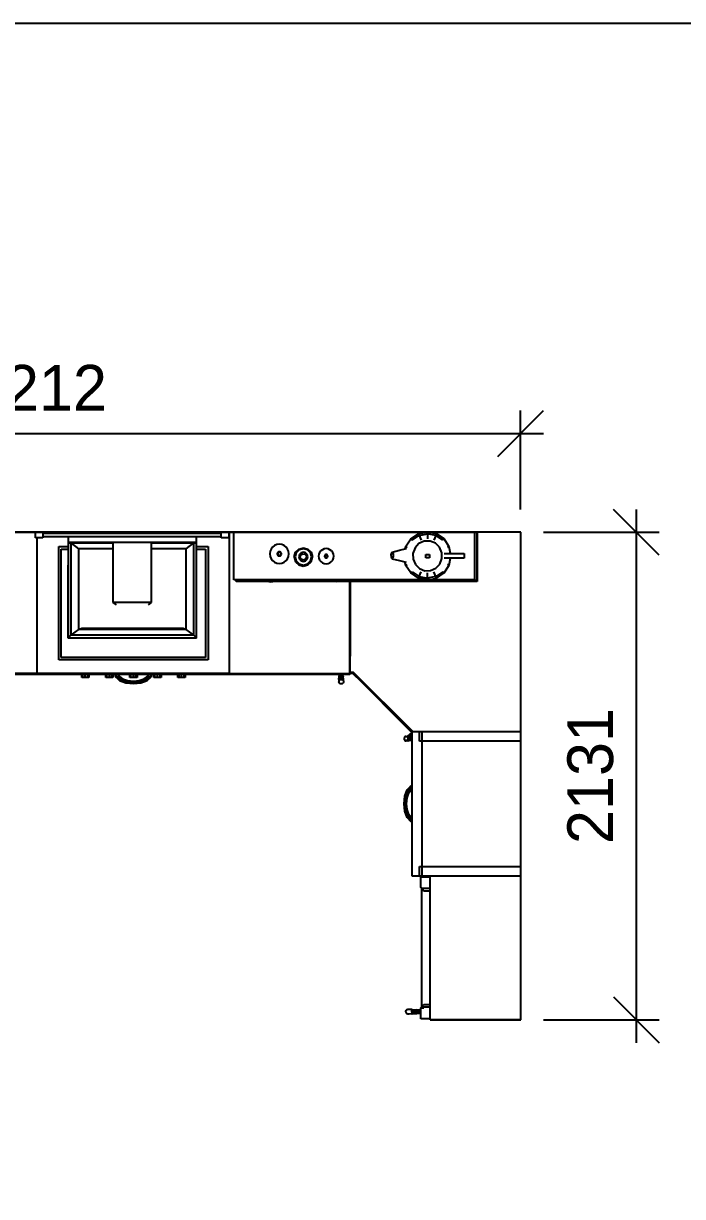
# Model space of a CAD drawing. Header units: millimetres. Extents: x 3103 to 179340, y -10977 to 70536.
# Drawn here: x 13295 to 16177, y 49893 to 55021 of the extents above; entities that cross this region are included whole.
import ezdxf

# ---------------------------------------------------------------- set-up
doc = ezdxf.new("R2010")
doc.units = ezdxf.units.MM
doc.header["$LTSCALE"] = 0.5
doc.layers.add('MEBEL', color=1, linetype='Continuous')
doc.styles.add('WROMLATS', font='wromlats.shx', dxfattribs={"bigfont": 'bigfont.shx'})
doc.dimstyles.new('juka', dxfattribs={"dimscale": 100, "dimtxt": 2, "dimasz": 2, "dimexe": 1, "dimexo": 1, "dimgap": 1, "dimtad": 1, "dimtoh": 1, "dimdec": 0, "dimzin": 0, "dimdsep": 46, "dimtxsty": 'WROMLATS', "dimblk": 'OBLIQUE', "dimcen": -3, "dimdle": 1, "dimclrd": 256, "dimclre": 256, "dimclrt": 256, "dimadec": 0, "dimazin": 0, "dimtfac": 1, "dimtdec": 0, "dimtix": 1, "dimtmove": 2, "dimatfit": 3, "dimldrblk": 'ORIGIN2', "dimfxl": 1, "dimtvp": 2.5, "dimtolj": 1, "dimtzin": 0, "dimarcsym": 0})

# ---------------------------------------------------------------- blocks, each defined once
blk = doc.blocks.new('m_93')
for p, q in [((0, -390.031933), (0, 0)), ((0.009966, 0), (0.009966, -371.383983)), ((-57.586909, -194.311332), (-57.586909, -101.596093)), ((-57.102347, -101.919913), (-57.102347, -194.311332)), ((-57.622862, -272.237599), (-57.622862, -194.276857)), ((-57.622862, -194.276857), (-57.586909, -194.276857)), ((-57.102347, -194.311332), (-57.586909, -194.311332)), ((-57.138276, -272.20996), (-57.138276, -194.311332)), ((-57.102347, -194.311332), (-2.245116, -194.311332)), ((-2.245116, -196.64756), (-2.245116, -193.556058)), ((-2.245116, -193.556058), (0.009966, -193.556058)), ((0.009966, -196.64756), (-2.245116, -196.64756)), ((-1.846862, -268.689841), (-1.846862, -196.64756)), ((-0.348044, -196.64756), (-0.348044, -268.689841)), ((-51.625586, -263.46699), (-51.625586, -203.047454)), ((-51.625586, -203.047454), (-5.83632, -203.047454)), ((-50.65136, -262.492478), (-50.65136, -204.021966)), ((-50.65136, -204.021966), (-6.810546, -204.021966)), ((-6.810546, -204.021966), (-6.810546, -206.877434)), ((-5.83632, -203.047454), (-5.83632, -206.877434)), ((-42.89589, -258.773243), (-42.89589, -206.877434)), ((-42.89589, -206.877434), (-41.576958, -208.117866)), ((-42.89589, -206.877434), (-13.391209, -206.877434)), ((-4.076362, -206.877434), (-42.89589, -206.877434)), ((-41.576958, -208.117866), (-41.576958, -257.532716)), ((-39.359188, -211.071288), (-41.576958, -208.117866)), ((-41.576958, -208.117866), (-4.470301, -208.117866)), ((-4.470301, -208.117866), (-6.688094, -211.071288)), ((-4.470301, -208.117866), (-4.368544, -207.885837)), ((-4.470301, -224.964153), (-4.470301, -208.117866)), ((-4.368544, -207.2667), (-4.076362, -206.877434)), ((-4.368544, -224.964153), (-4.368544, -207.2667)), ((-1.880074, -206.877434), (-4.076362, -206.877434)), ((-4.076362, -206.877434), (-4.076362, -258.773142)), ((-1.880074, -258.773142), (-1.880074, -206.877434)), ((-58.737493, -215.228808), (-58.737493, -212.305271)), ((-58.737493, -212.305271), (-57.622862, -212.305271)), ((-58.737493, -212.7334), (-57.622862, -212.7334)), ((-39.359188, -254.579395), (-39.359188, -211.071288)), ((-6.688094, -211.071288), (-39.359188, -211.071288)), ((-39.359188, -211.071288), (-38.815236, -212.311721)), ((-38.815236, -212.311721), (-38.815236, -253.338867)), ((-6.688094, -224.964153), (-6.688094, -211.071288)), ((-58.737493, -213.767087), (-57.622862, -213.767087)), ((-58.737493, -214.800679), (-57.622862, -214.800679)), ((-57.622862, -215.228808), (-58.737493, -215.228808)), ((-58.737493, -224.973929), (-58.737493, -222.050392)), ((-58.737493, -222.050392), (-57.622862, -222.050392)), ((-58.737493, -222.478509), (-57.622862, -222.478509)), ((-59.986139, -227.682221), (-60.945106, -230.206048)), ((-58.58202, -226.095307), (-59.986139, -227.682221)), ((-59.942198, -227.763664), (-58.561921, -226.185739)), ((-59.822059, -227.986324), (-59.942198, -227.763664)), ((-58.506632, -226.433098), (-59.822059, -227.986324)), ((-59.658003, -228.290522), (-58.431053, -226.770901)), ((-58.280087, -227.446484), (-59.329891, -228.898823)), ((-58.737493, -223.512113), (-57.622862, -223.512113)), ((-58.737493, -224.5458), (-57.622862, -224.5458)), ((-57.622862, -224.973929), (-58.737493, -224.973929)), ((-58.58202, -226.095307), (-57.622862, -225.849998)), ((-58.561921, -226.185739), (-58.58202, -226.095307)), ((-57.622862, -225.932717), (-58.561921, -226.185739)), ((-58.561921, -226.185739), (-58.506632, -226.433098)), ((-58.506632, -226.433098), (-57.622862, -226.159668)), ((-58.431053, -226.770901), (-58.506632, -226.433098)), ((-57.622862, -227.112496), (-58.280087, -227.446484)), ((-28.381253, -224.964153), (-29.355479, -226.261615)), ((-28.381253, -240.636033), (-28.381253, -224.964153)), ((-4.093552, -224.964153), (-28.381253, -224.964153)), ((-4.093552, -240.636033), (-4.093552, -224.964153)), ((-60.945106, -230.206048), (-61.285544, -233.247655)), ((-60.477925, -230.564844), (-60.765624, -233.247655)), ((-60.711527, -230.385446), (-59.822059, -227.986324)), ((-59.658003, -228.290522), (-60.477925, -230.564844)), ((-60.010553, -230.923724), (-60.245896, -233.247655)), ((-59.329891, -228.898823), (-60.010553, -230.923724)), ((-59.822059, -227.986324), (-59.658003, -228.290522)), ((-58.737493, -234.719044), (-58.737493, -231.795507)), ((-58.737493, -231.795507), (-57.622862, -231.795507)), ((-58.737493, -232.22363), (-57.622862, -232.22363)), ((-61.285544, -233.247655), (-60.945106, -236.289257)), ((-60.945106, -236.289257), (-59.986139, -238.813084)), ((-60.765624, -233.247655), (-60.477925, -235.930466)), ((-59.822059, -238.508981), (-60.711527, -236.109864)), ((-60.244131, -235.750973), (-60.505867, -233.247655)), ((-60.477925, -235.930466), (-60.244131, -235.750973)), ((-60.477925, -235.930466), (-59.658003, -238.204783)), ((-60.245896, -233.247655), (-60.010553, -235.571581)), ((-60.244131, -235.750973), (-60.073042, -235.619628)), ((-59.658003, -238.204783), (-60.244131, -235.750973)), ((-60.010553, -235.571581), (-59.329891, -237.596482)), ((-58.737493, -233.257228), (-57.622862, -233.257228)), ((-58.737493, -234.29082), (-57.622862, -234.29082)), ((-57.622862, -234.719044), (-58.737493, -234.719044)), ((-59.986139, -238.813084), (-58.58202, -240.400094)), ((-59.942198, -238.73164), (-59.822059, -238.508981)), ((-58.561921, -240.309566), (-59.942198, -238.73164)), ((-59.822059, -238.508981), (-59.658003, -238.204783)), ((-58.506632, -240.062302), (-59.822059, -238.508981)), ((-59.658003, -238.204783), (-58.431053, -239.724415)), ((-59.329891, -237.596482), (-58.280087, -239.048826)), ((-58.737493, -244.464063), (-58.737493, -241.540527)), ((-58.737493, -241.540527), (-57.622862, -241.540527)), ((-58.737493, -241.968649), (-57.622862, -241.968649)), ((-58.58202, -240.400094), (-58.561921, -240.309566)), ((-58.58202, -240.400094), (-57.622862, -240.645313)), ((-58.561921, -240.309566), (-58.506632, -240.062302)), ((-57.622862, -240.562695), (-58.561921, -240.309566)), ((-58.431053, -239.724415), (-58.506632, -240.062302)), ((-58.506632, -240.062302), (-57.622862, -240.335738)), ((-58.280087, -239.048826), (-57.622862, -239.382809)), ((-29.355479, -239.338672), (-28.381253, -240.636033)), ((-28.381253, -240.636033), (-4.093552, -240.636033)), ((-6.688094, -254.579293), (-6.688094, -240.636033)), ((-4.470301, -257.532716), (-4.470301, -240.636033)), ((-4.368544, -258.383983), (-4.368544, -240.636033)), ((-58.737493, -243.002343), (-57.622862, -243.002343)), ((-58.737493, -244.035935), (-57.622862, -244.035935)), ((-57.622862, -244.464063), (-58.737493, -244.464063)), ((-58.737493, -254.209178), (-58.737493, -251.285642)), ((-58.737493, -251.285642), (-57.622862, -251.285642)), ((-58.737493, -251.71377), (-57.622862, -251.71377)), ((-58.737493, -252.747458), (-57.622862, -252.747458)), ((-58.737493, -253.78105), (-57.622862, -253.78105)), ((-57.622862, -254.209178), (-58.737493, -254.209178)), ((-41.576958, -257.532716), (-39.359188, -254.579395)), ((-38.815236, -253.338867), (-39.359188, -254.579395)), ((-39.359188, -254.579395), (-6.688094, -254.579293)), ((-6.688094, -254.579293), (-4.470301, -257.532716)), ((-41.576958, -257.532716), (-42.89589, -258.773243)), ((-42.89589, -258.773243), (-3.926373, -258.773142)), ((-4.470301, -257.532716), (-41.576958, -257.532716)), ((-6.810546, -258.773142), (-6.810546, -262.492478)), ((-5.83632, -258.773142), (-5.83632, -263.46699)), ((-4.368544, -257.764744), (-4.470301, -257.532716)), ((-4.076362, -258.773142), (-4.368544, -258.383983)), ((-4.076362, -258.773142), (-1.880074, -258.773142)), ((-5.83632, -263.46699), (-51.625586, -263.46699)), ((-6.810546, -262.492478), (-50.65136, -262.492478)), ((-2.245116, -271.85781), (-2.245116, -268.766308)), ((-2.245116, -268.766308), (0.009966, -268.766308)), ((-0.348044, -268.689841), (-1.846862, -268.689841)), ((-57.605672, -272.237599), (-57.622862, -272.237599)), ((-57.605672, -320.93535), (-57.605672, -272.20996)), ((-57.605672, -272.20996), (-57.121086, -272.20996)), ((-57.121086, -272.20996), (-57.121086, -320.93535)), ((-57.121086, -272.20996), (0.009966, -272.20996)), ((-19.88008, -287.447849), (-19.88008, -274.902731)), ((-19.88008, -274.902731), (-19.524408, -274.902731)), ((-19.524408, -372.242185), (-19.524408, -274.791211)), ((-19.524408, -274.791211), (-19.302917, -274.791211)), ((-19.302917, -352.076073), (-19.302917, -273.933005)), ((-19.302917, -273.933005), (0.009966, -273.933005)), ((0.009966, -271.85781), (-2.245116, -271.85781)), ((-19.731641, -286.320311), (-20.063663, -288.842478)), ((-20.063663, -288.842478), (-19.731641, -291.364646)), ((-19.524408, -285.819822), (-19.731641, -286.320311)), ((-19.524408, -287.483984), (-19.703126, -288.842478)), ((-19.703126, -288.842478), (-19.524408, -290.200975)), ((-11.50136, -289.568942), (-12.109566, -290.355956)), ((-10.71465, -288.96074), (-11.50136, -289.568942)), ((-9.78632, -288.568553), (-10.71465, -288.96074)), ((-8.753705, -288.429489), (-9.78632, -288.568553)), ((-7.721091, -288.568553), (-8.753705, -288.429489)), ((-6.792784, -288.96074), (-7.721091, -288.568553)), ((-6.00605, -289.568942), (-6.792784, -288.96074)), ((-5.397845, -290.355956), (-6.00605, -289.568942)), ((-19.88008, -315.441307), (-19.88008, -290.237108)), ((-19.731641, -291.364646), (-19.524408, -291.865134)), ((-12.50155, -291.28457), (-12.64062, -292.31748)), ((-12.64062, -292.31748), (-12.50155, -293.350389)), ((-12.109566, -290.355956), (-12.50155, -291.28457)), ((-12.50155, -293.350389), (-12.109566, -294.279003)), ((-12.109566, -294.279003), (-11.50136, -295.066014)), ((-9.581447, -292.089355), (-9.612108, -292.31748)), ((-9.612108, -292.31748), (-9.581447, -292.545604)), ((-9.494734, -291.884276), (-9.581447, -292.089355)), ((-9.581447, -292.545604), (-9.494734, -292.750683)), ((-9.516216, -292.107323), (-9.544325, -292.31748)), ((-9.544325, -292.31748), (-9.516216, -292.527634)), ((-9.436322, -291.918456), (-9.516216, -292.107323)), ((-9.516216, -292.527634), (-9.436322, -292.716503)), ((-9.360552, -291.710546), (-9.494734, -291.884276)), ((-9.494734, -292.750683), (-9.360552, -292.924511)), ((-9.312701, -291.758397), (-9.436322, -291.918456)), ((-9.436322, -292.716503), (-9.312701, -292.876562)), ((-9.382606, -292.181542), (-9.405852, -292.354881)), ((-9.405852, -292.354881), (-9.382606, -292.528122)), ((-9.316802, -292.025682), (-9.382606, -292.181542)), ((-9.382606, -292.528122), (-9.316802, -292.683983)), ((-9.186721, -291.576171), (-9.360552, -291.710546)), ((-9.360552, -292.924511), (-9.186721, -293.058788)), ((-9.21464, -291.893652), (-9.316802, -292.025682)), ((-9.316802, -292.683983), (-9.21464, -292.816013)), ((-9.152532, -291.634667), (-9.312701, -291.758397)), ((-9.312701, -292.876562), (-9.152532, -293.000292)), ((-9.082818, -291.7916), (-9.21464, -291.893652)), ((-9.21464, -292.816013), (-9.082818, -292.918065)), ((-8.981824, -291.48955), (-9.186721, -291.576171)), ((-9.186721, -293.058788), (-8.981824, -293.145409)), ((-8.963871, -291.55488), (-9.152532, -291.634667)), ((-9.152532, -293.000292), (-8.963871, -293.080076)), ((-8.92694, -291.725778), (-9.082818, -291.7916)), ((-9.082818, -292.918065), (-8.92694, -292.983886)), ((-8.753705, -291.458887), (-8.981824, -291.48955)), ((-8.981824, -293.145409), (-8.753705, -293.176073)), ((-8.753705, -291.526562), (-8.963871, -291.55488)), ((-8.963871, -293.080076), (-8.753705, -293.108397)), ((-8.753705, -291.70244), (-8.92694, -291.725778)), ((-8.92694, -292.983886), (-8.753705, -293.007225)), ((-8.525586, -291.48955), (-8.753705, -291.458887)), ((-8.543563, -291.55488), (-8.753705, -291.526562)), ((-8.58047, -291.725778), (-8.753705, -291.70244)), ((-8.753705, -293.007225), (-8.58047, -292.983886)), ((-8.753705, -293.108397), (-8.543563, -293.080076)), ((-8.753705, -293.176073), (-8.525586, -293.145409)), ((-8.424616, -291.7916), (-8.58047, -291.725778)), ((-8.58047, -292.983886), (-8.424616, -292.918065)), ((-8.354879, -291.634667), (-8.543563, -291.55488)), ((-8.543563, -293.080076), (-8.354879, -293.000292)), ((-8.320713, -291.576171), (-8.525586, -291.48955)), ((-8.525586, -293.145409), (-8.320713, -293.058788)), ((-8.292771, -291.893652), (-8.424616, -291.7916)), ((-8.424616, -292.918065), (-8.292771, -292.816013)), ((-8.194733, -291.758397), (-8.354879, -291.634667)), ((-8.354879, -293.000292), (-8.194733, -292.876562)), ((-8.146882, -291.710546), (-8.320713, -291.576171)), ((-8.320713, -293.058788), (-8.146882, -292.924511)), ((-8.190632, -292.025682), (-8.292771, -291.893652)), ((-8.292771, -292.816013), (-8.190632, -292.683983)), ((-8.071089, -291.918456), (-8.194733, -291.758397)), ((-8.194733, -292.876562), (-8.071089, -292.716503)), ((-8.124805, -292.181542), (-8.190632, -292.025682)), ((-8.190632, -292.683983), (-8.124805, -292.528122)), ((-8.0127, -291.884276), (-8.146882, -291.710546)), ((-8.146882, -292.924511), (-8.0127, -292.750683)), ((-8.101559, -292.354881), (-8.124805, -292.181542)), ((-8.124805, -292.528122), (-8.101559, -292.354881)), ((-7.991219, -292.107323), (-8.071089, -291.918456)), ((-8.071089, -292.716503), (-7.991219, -292.527634)), ((-7.925964, -292.089355), (-8.0127, -291.884276)), ((-8.0127, -292.750683), (-7.925964, -292.545604)), ((-7.963085, -292.31748), (-7.991219, -292.107323)), ((-7.991219, -292.527634), (-7.963085, -292.31748)), ((-7.895303, -292.31748), (-7.925964, -292.089355)), ((-7.925964, -292.545604), (-7.895303, -292.31748)), ((-6.00605, -295.066014), (-5.397845, -294.279003)), ((-5.005861, -291.28457), (-5.397845, -290.355956)), ((-5.397845, -294.279003), (-5.005861, -293.350389)), ((-4.866791, -292.31748), (-5.005861, -291.28457)), ((-5.005861, -293.350389), (-4.866791, -292.31748)), ((-11.928129, -298.870995), (-13.244343, -300.187498)), ((-10.077739, -298.369628), (-11.928129, -298.870995)), ((-9.977341, -298.741406), (-11.642576, -299.192577)), ((-11.50136, -295.066014), (-10.71465, -295.674216)), ((-10.71465, -295.674216), (-9.78632, -296.066406)), ((-10.081244, -298.408299), (-10.077739, -298.369628)), ((-10.081244, -298.402539), (-9.977341, -298.37451)), ((-9.977341, -298.37451), (-8.126951, -298.875779)), ((-8.311916, -299.192577), (-9.977341, -298.741406)), ((-9.78632, -296.066406), (-8.753705, -296.205467)), ((-8.753705, -296.205467), (-7.721091, -296.066406)), ((-8.126951, -298.875779), (-6.810737, -300.192383)), ((-7.721091, -296.066406), (-6.792784, -295.674216)), ((-6.792784, -295.674216), (-6.00605, -295.066014)), ((-13.244343, -300.187498), (-13.745499, -302.038377)), ((-13.745499, -302.038377), (-13.244343, -303.889256)), ((-12.827158, -300.37744), (-13.278318, -302.043259)), ((-13.278318, -302.043259), (-12.827158, -303.708982)), ((-11.642576, -299.192577), (-12.827158, -300.37744)), ((-12.827158, -303.708982), (-11.642576, -304.893943)), ((-11.577535, -301.10791), (-11.830855, -302.043259)), ((-11.830855, -302.043259), (-11.577535, -302.978611)), ((-10.912299, -300.442576), (-11.577535, -301.10791)), ((-11.577535, -302.978611), (-10.912299, -303.643945)), ((-11.26504, -302.187109), (-11.100197, -301.403612)), ((-10.938096, -302.917871), (-11.26504, -302.187109)), ((-11.100197, -301.403612), (-10.506439, -300.866699)), ((-10.244131, -303.316796), (-10.938096, -302.917871)), ((-9.977341, -300.189256), (-10.912299, -300.442576)), ((-10.912299, -303.643945), (-9.977341, -303.897264)), ((-10.506439, -300.866699), (-9.710551, -300.781542)), ((-9.448242, -303.23154), (-10.244131, -303.316796)), ((-9.042192, -300.442576), (-9.977341, -300.189256)), ((-9.977341, -303.897264), (-9.042192, -303.643945)), ((-9.710551, -300.781542), (-9.016609, -301.180467)), ((-8.854485, -302.694726), (-9.448242, -303.23154)), ((-8.377147, -301.10791), (-9.042192, -300.442576)), ((-9.042192, -303.643945), (-8.377147, -302.978611)), ((-9.016609, -301.180467), (-8.689642, -301.911229)), ((-8.689642, -301.911229), (-8.854485, -302.694726)), ((-8.123827, -302.043259), (-8.377147, -301.10791)), ((-8.377147, -302.978611), (-8.123827, -302.043259)), ((-7.127333, -300.37744), (-8.311916, -299.192577)), ((-8.311916, -304.893943), (-7.127333, -303.708982)), ((-6.676364, -302.043259), (-7.127333, -300.37744)), ((-7.127333, -303.708982), (-6.676364, -302.043259)), ((-6.810737, -300.192383), (-6.309581, -302.043259)), ((-6.309581, -302.043259), (-6.810737, -303.894138)), ((-13.244343, -303.889256), (-11.928129, -305.205857)), ((-11.928129, -305.205857), (-10.077739, -305.707127)), ((-11.642576, -304.893943), (-9.977341, -305.345115)), ((-10.522461, -308.334765), (-11.252928, -308.643357)), ((-9.709955, -308.225292), (-10.522461, -308.334765)), ((-10.077739, -305.707127), (-10.081244, -305.678513)), ((-9.977341, -305.712011), (-10.079885, -305.684277)), ((-9.977341, -305.345115), (-8.311916, -304.893943)), ((-8.126951, -305.210644), (-9.977341, -305.712011)), ((-8.897472, -308.334765), (-9.709955, -308.225292)), ((-8.166981, -308.643357), (-8.897472, -308.334765)), ((-6.810737, -303.894138), (-8.126951, -305.210644)), ((-12.659169, -310.471971), (-12.768555, -311.284764)), ((-12.768555, -311.284764), (-12.659169, -312.097557)), ((-12.350583, -309.741308), (-12.659169, -310.471971)), ((-12.659169, -312.097557), (-12.350583, -312.828222)), ((-11.872077, -309.121971), (-12.350583, -309.741308)), ((-12.350583, -312.828222), (-11.872077, -313.447557)), ((-11.252928, -308.643357), (-11.872077, -309.121971)), ((-10.361338, -311.105272), (-10.385347, -311.284764)), ((-10.385347, -311.284764), (-10.361338, -311.464256)), ((-10.293174, -310.943943), (-10.361338, -311.105272)), ((-10.361338, -311.464256), (-10.293174, -311.625585)), ((-10.309959, -311.119432), (-10.332227, -311.284764)), ((-10.332227, -311.284764), (-10.309959, -311.450097)), ((-10.247064, -310.970799), (-10.309959, -311.119432)), ((-10.309959, -311.450097), (-10.247064, -311.598728)), ((-10.187507, -310.807128), (-10.293174, -310.943943)), ((-10.293174, -311.625585), (-10.187507, -311.762401)), ((-10.149813, -310.844822), (-10.247064, -310.970799)), ((-10.247064, -311.598728), (-10.149813, -311.724706)), ((-10.204888, -311.17783), (-10.223246, -311.314158)), ((-10.223246, -311.314158), (-10.204888, -311.450584)), ((-10.153127, -311.055174), (-10.204888, -311.17783)), ((-10.204888, -311.450584), (-10.153127, -311.573143)), ((-10.050774, -310.701464), (-10.187507, -310.807128)), ((-10.187507, -311.762401), (-10.050774, -311.868065)), ((-10.072661, -310.951268), (-10.153127, -311.055174)), ((-10.153127, -311.573143), (-10.072661, -311.677049)), ((-10.023833, -310.747459), (-10.149813, -310.844822)), ((-10.149813, -311.724706), (-10.023833, -311.822068)), ((-9.968949, -310.870994), (-10.072661, -310.951268)), ((-10.072661, -311.677049), (-9.968949, -311.757323)), ((-9.88946, -310.633298), (-10.050774, -310.701464)), ((-10.050774, -311.868065), (-9.88946, -311.936229)), ((-9.875202, -310.684666), (-10.023833, -310.747459)), ((-10.023833, -311.822068), (-9.875202, -311.884862)), ((-9.846282, -310.819138), (-9.968949, -310.870994)), ((-9.968949, -311.757323), (-9.846282, -311.809177)), ((-9.709955, -310.609081), (-9.88946, -310.633298)), ((-9.88946, -311.936229), (-9.709955, -311.960448)), ((-9.709955, -310.6624), (-9.875202, -310.684666)), ((-9.875202, -311.884862), (-9.709955, -311.907127)), ((-9.709955, -310.800877), (-9.846282, -310.819138)), ((-9.846282, -311.809177), (-9.709955, -311.827537)), ((-9.530473, -310.633298), (-9.709955, -310.609081)), ((-9.54473, -310.684666), (-9.709955, -310.6624)), ((-9.573627, -310.819138), (-9.709955, -310.800877)), ((-9.709955, -311.827537), (-9.573627, -311.809177)), ((-9.709955, -311.907127), (-9.54473, -311.884862)), ((-9.709955, -311.960448), (-9.530473, -311.936229)), ((-9.450984, -310.870994), (-9.573627, -310.819138)), ((-9.573627, -311.809177), (-9.450984, -311.757323)), ((-9.3961, -310.747459), (-9.54473, -310.684666)), ((-9.54473, -311.884862), (-9.3961, -311.822068)), ((-9.369135, -310.701464), (-9.530473, -310.633298)), ((-9.530473, -311.936229), (-9.369135, -311.868065)), ((-9.347272, -310.951268), (-9.450984, -310.870994)), ((-9.450984, -311.757323), (-9.347272, -311.677049)), ((-9.27012, -310.844822), (-9.3961, -310.747459)), ((-9.3961, -311.822068), (-9.27012, -311.724706)), ((-9.232426, -310.807128), (-9.369135, -310.701464)), ((-9.369135, -311.868065), (-9.232426, -311.762401)), ((-9.266806, -311.055174), (-9.347272, -310.951268)), ((-9.347272, -311.677049), (-9.266806, -311.573143)), ((-9.172845, -310.970799), (-9.27012, -310.844822)), ((-9.27012, -311.724706), (-9.172845, -311.598728)), ((-9.215045, -311.17783), (-9.266806, -311.055174)), ((-9.266806, -311.573143), (-9.215045, -311.450584)), ((-9.126759, -310.943943), (-9.232426, -310.807128)), ((-9.232426, -311.762401), (-9.126759, -311.625585)), ((-9.196687, -311.314158), (-9.215045, -311.17783)), ((-9.215045, -311.450584), (-9.196687, -311.314158)), ((-9.10995, -311.119432), (-9.172845, -310.970799)), ((-9.172845, -311.598728), (-9.10995, -311.450097)), ((-9.058595, -311.105272), (-9.126759, -310.943943)), ((-9.126759, -311.625585), (-9.058595, -311.464256)), ((-9.087706, -311.284764), (-9.10995, -311.119432)), ((-9.10995, -311.450097), (-9.087706, -311.284764)), ((-9.034562, -311.284764), (-9.058595, -311.105272)), ((-9.058595, -311.464256), (-9.034562, -311.284764)), ((-7.547856, -309.121971), (-8.166981, -308.643357)), ((-7.069326, -309.741308), (-7.547856, -309.121971)), ((-7.547856, -313.447557), (-7.069326, -312.828222)), ((-6.760741, -310.471971), (-7.069326, -309.741308)), ((-7.069326, -312.828222), (-6.760741, -312.097557)), ((-6.651378, -311.284764), (-6.760741, -310.471971)), ((-6.760741, -312.097557), (-6.651378, -311.284764)), ((-61.19864, -316.869822), (-61.268354, -317.40283)), ((-61.268354, -317.40283), (-61.19864, -317.935741)), ((-61.008406, -316.479686), (-61.19864, -316.869822)), ((-61.19864, -317.935741), (-61.008406, -318.325877)), ((-60.748434, -316.336913), (-61.008406, -316.479686)), ((-60.460735, -316.365428), (-60.748434, -316.336913)), ((-60.694337, -316.50449), (-59.804893, -316.578611)), ((-59.640813, -316.451171), (-60.460735, -316.365428)), ((-58.564854, -317.40283), (-59.968949, -317.40283)), ((-59.804893, -316.578611), (-59.925008, -316.926951)), ((-59.925008, -316.926951), (-58.544731, -316.998338)), ((-58.544731, -317.807226), (-59.925008, -317.878611)), ((-59.925008, -317.878611), (-59.804893, -318.226951)), ((-59.804893, -316.578611), (-59.640813, -316.451171)), ((-58.489442, -316.702245), (-59.804893, -316.578611)), ((-59.640813, -316.451171), (-58.413863, -316.593846)), ((-58.544731, -316.998338), (-58.564854, -317.40283)), ((-58.564854, -317.40283), (-58.544731, -317.807226)), ((-57.605672, -317.40283), (-58.564854, -317.40283)), ((-58.544731, -316.998338), (-58.489442, -316.702245)), ((-57.605672, -317.05781), (-58.544731, -316.998338)), ((-58.544731, -317.807226), (-57.605672, -317.747752)), ((-58.489442, -318.103319), (-58.544731, -317.807226)), ((-58.413863, -316.593846), (-58.489442, -316.702245)), ((-58.489442, -316.702245), (-57.605672, -316.802732)), ((-58.489442, -318.103319), (-57.605672, -318.00283)), ((-58.413863, -316.593846), (-57.605672, -316.705467)), ((-58.413863, -318.211718), (-57.605672, -318.100096)), ((-19.524408, -314.582421), (-20.005083, -315.743163)), ((-20.005083, -315.743163), (-19.524408, -316.903905)), ((-19.88008, -372.353708), (-19.88008, -316.045017)), ((-11.872077, -313.447557), (-11.252928, -313.92617)), ((-11.252928, -313.92617), (-10.522461, -314.234765)), ((-10.522461, -314.234765), (-9.709955, -314.344236)), ((-9.709955, -314.344236), (-8.897472, -314.234765)), ((-8.897472, -314.234765), (-8.166981, -313.92617)), ((-8.166981, -313.92617), (-7.547856, -313.447557)), ((-81.151653, -346.149413), (-57.070112, -322.061229)), ((-80.711913, -346.347166), (-56.76837, -322.397069)), ((-61.008406, -318.325877), (-60.748434, -318.468651)), ((-60.748434, -318.468651), (-60.460735, -318.440135)), ((-59.804893, -318.226951), (-60.694337, -318.301171)), ((-60.460735, -318.440135), (-59.640813, -318.35449)), ((-59.804893, -318.226951), (-58.489442, -318.103319)), ((-59.640813, -318.35449), (-59.804893, -318.226951)), ((-59.640813, -318.35449), (-58.413863, -318.211718)), ((-58.83379, -323.721385), (-57.217765, -322.106053)), ((-58.413863, -318.211718), (-58.489442, -318.103319)), ((-57.121086, -320.93535), (-57.605672, -320.93535)), ((-57.217765, -322.407323), (-57.217765, -320.93535)), ((-56.778503, -322.407323), (-57.217765, -322.407323)), ((-57.121086, -320.93535), (-19.88008, -320.93535)), ((-57.070112, -322.061229), (-56.76837, -322.362987)), ((-56.76837, -322.397069), (-56.76837, -320.972947)), ((-56.76837, -320.972947), (-19.88008, -320.972947)), ((-56.730652, -320.972947), (-56.730652, -320.93535)), ((-54.586911, -320.972947), (-54.586911, -320.967381)), ((-54.586911, -320.967381), (-54.576373, -320.972947)), ((-54.586911, -320.967381), (-19.88008, -320.971092)), ((-50.202346, -320.966209), (-50.199414, -320.967869)), ((-19.88008, -320.969432), (-50.202346, -320.966209)), ((-58.859754, -323.851463), (-58.83379, -323.721385)), ((-12.272644, -343.837107), (-11.61952, -341.147361)), ((-11.61952, -341.147361), (-10.858989, -338.116307)), ((-10.858989, -338.116307), (-10.646081, -337.870995)), ((-10.536528, -338.324803), (-10.858989, -338.116307)), ((-10.646081, -337.870995), (-9.979296, -337.688768)), ((-9.80196, -338.437694), (-10.536528, -338.324803)), ((-9.979296, -337.688768), (-9.113288, -337.668846)), ((-8.935929, -338.423826), (-9.80196, -338.437694)), ((-9.113288, -337.668846), (-8.378721, -337.823241)), ((-8.269143, -338.287206), (-8.935929, -338.423826)), ((-8.378721, -337.823241), (-8.05645, -338.064745)), ((-8.05645, -338.064745), (-8.269143, -338.287206)), ((-8.05645, -338.064745), (-7.295704, -341.041307)), ((-7.295704, -341.041307), (-6.611133, -343.815136)), ((-195.042777, -344.386033), (-194.905758, -343.979101)), ((-195.015335, -344.836814), (-195.042777, -344.386033)), ((-194.9332, -346.120605), (-195.015335, -344.836814)), ((-194.810844, -345.863573), (-194.9332, -346.120605)), ((-194.9332, -346.120605), (-194.796193, -348.041795)), ((-194.905758, -343.979101), (-194.531346, -343.68115)), ((-194.882036, -344.470897), (-194.810844, -345.863573)), ((-194.810844, -345.863573), (-194.476462, -345.675486)), ((-194.692183, -347.923533), (-194.810844, -345.863573)), ((-194.531346, -343.68115), (-194.019819, -343.572166)), ((-194.476462, -345.675486), (-194.408012, -347.83701)), ((-194.019819, -343.572166), (-193.508303, -343.68115)), ((-194.019819, -347.805272), (-194.019819, -345.60664)), ((-193.631637, -347.83701), (-193.563187, -345.675486)), ((-193.563187, -345.675486), (-193.228805, -345.863573)), ((-193.508303, -343.68115), (-193.133891, -343.979101)), ((-193.228805, -345.863573), (-193.347454, -347.923533)), ((-193.106449, -346.120605), (-193.243456, -348.041795)), ((-193.228805, -345.863573), (-193.157614, -344.470897)), ((-193.106449, -346.120605), (-193.228805, -345.863573)), ((-193.133891, -343.979101), (-192.996872, -344.386033)), ((-193.024314, -344.836814), (-193.106449, -346.120605)), ((-192.996872, -344.386033), (-193.024314, -344.836814)), ((-139.166212, -350.04746), (-139.166212, -346.149413)), ((-139.166212, -346.149413), (-80.711913, -346.149413)), ((-117.194438, -346.149413), (-117.03496, -345.52539)), ((-116.944433, -345.545701), (-117.107129, -346.149413)), ((-117.03496, -345.52539), (-115.448427, -344.120897)), ((-117.03496, -345.52539), (-116.944433, -345.545701)), ((-115.366984, -344.16494), (-116.944433, -345.545701)), ((-116.944433, -345.545701), (-116.697264, -345.600974)), ((-116.697264, -345.600974), (-116.866899, -346.149413)), ((-115.144325, -344.285057), (-116.697264, -345.600974)), ((-116.697264, -345.600974), (-116.359568, -345.676464)), ((-116.359568, -345.676464), (-114.840341, -344.449217)), ((-115.847659, -346.149413), (-115.684176, -345.827439)), ((-115.684176, -345.827439), (-114.232135, -344.777439)), ((-115.448427, -344.120897), (-112.925387, -343.161619)), ((-115.144325, -344.285057), (-115.366984, -344.16494)), ((-112.746001, -343.395409), (-115.144325, -344.285057)), ((-114.840341, -344.449217), (-115.144325, -344.285057)), ((-114.840341, -344.449217), (-112.566591, -343.629197)), ((-112.387204, -343.862889), (-114.840341, -344.449217)), ((-114.232135, -344.777439), (-112.207818, -344.096678)), ((-112.925387, -343.161619), (-109.884572, -342.821287)), ((-112.566591, -343.629197), (-109.884572, -343.341209)), ((-112.566591, -343.629197), (-112.387204, -343.862889)), ((-109.884572, -343.60117), (-112.387204, -343.862889)), ((-112.387204, -343.862889), (-112.25586, -344.033983)), ((-112.207818, -344.096678), (-109.884572, -343.861131)), ((-109.884572, -342.821287), (-106.843758, -343.161619)), ((-109.884572, -343.341209), (-107.20253, -343.629197)), ((-109.884572, -343.861131), (-107.561231, -344.096678)), ((-107.561231, -344.096678), (-105.53701, -344.777439)), ((-107.20253, -343.629197), (-104.928804, -344.449217)), ((-104.624701, -344.285057), (-107.023144, -343.395409)), ((-106.843758, -343.161619), (-104.320598, -344.120897)), ((-105.53701, -344.777439), (-104.084969, -345.827439)), ((-104.928804, -344.449217), (-104.624701, -344.285057)), ((-103.409577, -345.676464), (-104.928804, -344.449217)), ((-104.402137, -344.16494), (-104.624701, -344.285057)), ((-104.624701, -344.285057), (-103.071881, -345.600974)), ((-102.824617, -345.545701), (-104.402137, -344.16494)), ((-104.320598, -344.120897), (-102.734185, -345.52539)), ((-104.084969, -345.827439), (-103.921485, -346.149413)), ((-103.071881, -345.600974), (-103.409577, -345.676464)), ((-102.824617, -345.545701), (-103.071881, -345.600974)), ((-103.071881, -345.600974), (-102.902246, -346.149413)), ((-102.734185, -345.52539), (-102.824617, -345.545701)), ((-102.66192, -346.149413), (-102.824617, -345.545701)), ((-102.734185, -345.52539), (-102.574706, -346.149413)), ((-84.576559, -344.424315), (-84.490323, -344.069139)), ((-84.473634, -344.688964), (-84.576559, -344.424315)), ((-84.490323, -344.069139), (-84.351754, -343.876561)), ((-84.265042, -344.867088), (-84.473634, -344.688964)), ((-84.280944, -343.081443), (-84.395123, -343.341405)), ((-84.395123, -343.341405), (-84.372354, -343.629296)), ((-84.372354, -343.629296), (-84.303904, -344.449413)), ((-84.340525, -344.632615), (-84.282136, -344.683787)), ((-84.303904, -344.449413), (-84.201956, -344.285252)), ((-84.303904, -344.449413), (-84.189749, -345.676659)), ((-83.96895, -342.891112), (-84.280944, -343.081443)), ((-84.201956, -344.285252), (-84.261227, -343.395604)), ((-83.92334, -344.165037), (-84.201956, -344.285252)), ((-84.201956, -344.285252), (-84.103132, -345.601073)), ((-84.103132, -345.601073), (-84.189749, -345.676659)), ((-84.189749, -345.676659), (-84.137488, -346.149413)), ((-83.86631, -345.5458), (-84.103132, -345.601073)), ((-84.103132, -345.601073), (-84.053326, -346.149413)), ((-83.542776, -342.821483), (-83.96895, -342.891112)), ((-83.86631, -345.5458), (-83.92334, -344.165037)), ((-83.542776, -345.525585), (-83.86631, -345.5458)), ((-83.86631, -345.5458), (-83.835745, -346.149413)), ((-83.116412, -342.891112), (-83.542776, -342.821483)), ((-83.542776, -345.525585), (-83.542776, -344.121092)), ((-83.542776, -346.149413), (-83.542776, -345.525585)), ((-83.219338, -345.5458), (-83.542776, -345.525585)), ((-83.249903, -346.149413), (-83.219338, -345.5458)), ((-83.219338, -345.5458), (-83.162213, -344.165037)), ((-82.982517, -345.601073), (-83.219338, -345.5458)), ((-83.162213, -344.165037), (-82.883597, -344.285252)), ((-82.804394, -343.081443), (-83.116412, -342.891112)), ((-83.032322, -346.149413), (-82.982517, -345.601073)), ((-82.883597, -344.285252), (-82.982517, -345.601073)), ((-82.982517, -345.601073), (-82.895804, -345.676659)), ((-82.895804, -345.676659), (-82.948041, -346.149413)), ((-82.929778, -345.986522), (-82.733679, -346.149413)), ((-82.916785, -345.868456), (-82.670117, -346.080857)), ((-82.895804, -345.676659), (-82.781649, -344.449314)), ((-82.884574, -345.558397), (-82.541704, -345.874412)), ((-82.883597, -344.285252), (-82.824207, -343.395604)), ((-82.781649, -344.449314), (-82.883597, -344.285252)), ((-82.843352, -345.114647), (-82.327152, -345.631346)), ((-82.690239, -343.341405), (-82.804394, -343.081443)), ((-82.799125, -344.639353), (-82.084084, -345.416991)), ((-82.781649, -344.449314), (-82.71308, -343.629296)), ((-82.769037, -344.300487), (-82.737398, -344.287888)), ((-82.737398, -344.287888), (-82.765341, -344.255955)), ((-82.751656, -344.092381), (-82.54931, -344.331932)), ((-82.54931, -344.331932), (-82.737398, -344.287888)), ((-82.737398, -344.287888), (-81.877446, -345.28867)), ((-82.71308, -343.629296), (-82.690239, -343.341405)), ((-82.670117, -346.080857), (-82.674909, -346.149413)), ((-82.541704, -345.874412), (-82.670117, -346.080857)), ((-82.670117, -346.080857), (-82.587981, -346.149413)), ((-82.54931, -344.331932), (-81.762791, -345.28076)), ((-82.327152, -345.631346), (-82.541704, -345.874412)), ((-82.541704, -345.874412), (-82.237697, -346.149413)), ((-82.084084, -345.416991), (-82.327152, -345.631346)), ((-82.327152, -345.631346), (-81.809664, -346.149413)), ((-81.877446, -345.28867), (-82.084084, -345.416991)), ((-82.084084, -345.416991), (-81.422949, -346.149413)), ((-81.762791, -345.28076), (-81.877446, -345.28867)), ((-81.877446, -345.28867), (-81.212116, -346.087986)), ((-81.762791, -345.28076), (-81.159187, -346.035155)), ((-81.273532, -346.149413), (-80.680371, -345.556542)), ((-80.711913, -346.149413), (-80.711913, -350.047362)), ((-80.680371, -345.556542), (-80.528522, -345.52617)), ((-80.680371, -345.556542), (-80.619622, -345.617284)), ((-18.604493, -348.634861), (-16.492582, -345.537303)), ((-15.968156, -346.05117), (-17.919326, -348.912987)), ((-16.492582, -345.537303), (-13.332033, -343.467577)), ((-16.492582, -345.537303), (-15.968156, -346.05117)), ((-13.332033, -343.467577), (-12.125778, -343.232421)), ((-13.332033, -343.467577), (-13.048244, -344.138963)), ((-10.920906, -346.465721), (-13.09433, -347.403025)), ((-8.546877, -346.41494), (-10.920906, -346.465721)), ((-6.333781, -347.258396), (-8.546877, -346.41494)), ((-6.738472, -343.299315), (-5.875397, -343.467577)), ((-5.875397, -343.467577), (-6.159187, -344.138963)), ((-5.875397, -343.467577), (-2.714849, -345.537303)), ((-2.714849, -345.537303), (-3.23925, -346.05117)), ((-3.23925, -346.05117), (-1.28808, -348.913084)), ((-2.714849, -345.537303), (-0.602937, -348.634861)), ((-196.94258, -353.358982), (-196.94258, -349.545115)), ((-196.94258, -349.545115), (-194.019819, -349.545115)), ((-194.796193, -348.041795), (-194.692183, -347.923533)), ((-194.796193, -348.041795), (-194.668949, -349.545115)), ((-194.408012, -347.83701), (-194.692183, -347.923533)), ((-194.692183, -347.923533), (-194.579196, -349.545115)), ((-194.019819, -347.805272), (-194.408012, -347.83701)), ((-194.408012, -347.83701), (-194.341696, -349.545115)), ((-194.019819, -349.545115), (-194.019819, -347.805272)), ((-193.631637, -347.83701), (-194.019819, -347.805272)), ((-194.019819, -349.545115), (-192.558491, -349.545115)), ((-193.697953, -349.545115), (-193.631637, -347.83701)), ((-193.347454, -347.923533), (-193.631637, -347.83701)), ((-193.460453, -349.545115), (-193.347454, -347.923533)), ((-193.243456, -348.041795), (-193.3707, -349.545115)), ((-193.347454, -347.923533), (-193.243456, -348.041795)), ((-192.558491, -349.545115), (-192.558491, -350.816405)), ((-192.558491, -349.545115), (-191.097069, -350.816405)), ((-192.266214, -353.358982), (-192.266214, -350.002831)), ((-192.266214, -350.002831), (-144.099808, -350.002831)), ((-191.097069, -350.816405), (-191.097069, -353.358982)), ((-145.268941, -350.816405), (-143.808699, -349.545115)), ((-145.268941, -353.358982), (-145.268941, -350.816405)), ((-144.099808, -350.002831), (-144.099808, -353.358982)), ((-143.808699, -349.545115), (-139.423442, -349.545115)), ((-139.423442, -349.545115), (-139.423442, -353.358982)), ((-139.166212, -390.030022), (-139.166212, -349.072948)), ((-139.166212, -349.072948), (-135.269237, -349.072948)), ((-80.711913, -350.047362), (-139.166212, -350.04746)), ((-135.269237, -349.072948), (-135.269237, -390.030076)), ((-84.608889, -390.030771), (-84.608889, -349.072948)), ((-84.608889, -349.072948), (-80.711913, -349.072948)), ((-80.711913, -349.072948), (-80.711913, -390.030825)), ((-19.346094, -352.288767), (-18.604493, -348.634861)), ((-18.604493, -348.634861), (-17.919326, -348.912987)), ((-17.919326, -348.912987), (-18.604493, -352.288767)), ((-17.919326, -348.912987), (-15.968156, -349.705076)), ((-14.736533, -349.08408), (-15.597058, -351.253123)), ((-15.597058, -351.253123), (-15.545321, -353.579686)), ((-13.09433, -347.403025), (-14.736533, -349.08408)), ((-4.61855, -348.867772), (-6.333781, -347.258396)), ((-3.66211, -350.99785), (-4.61855, -348.867772)), ((-3.610349, -353.32451), (-3.66211, -350.99785)), ((-1.28808, -348.913084), (-3.23925, -349.705076)), ((-0.602937, -348.634861), (-1.28808, -348.913084)), ((-1.28808, -348.913084), (-0.602937, -352.288767)), ((-0.602937, -348.634861), (0.009966, -351.654686)), ((-197.410155, -390.029222), (-197.410155, -353.358982)), ((-197.410155, -353.358982), (-197.351754, -353.358982)), ((-197.351754, -353.358982), (-197.351754, -390.029223)), ((-197.351754, -353.358982), (-139.166212, -353.358982)), ((-19.346094, -352.288767), (-18.604493, -355.942674)), ((-18.604493, -352.288767), (-19.346094, -352.288767)), ((-19.302917, -371.383983), (-19.302917, -352.501464)), ((-17.919326, -355.664549), (-18.604493, -352.288767)), ((-18.604493, -352.288767), (-16.492582, -352.288767)), ((-18.604493, -355.942674), (-17.919326, -355.664549)), ((-18.604493, -355.942674), (-16.492582, -359.040233)), ((-17.919326, -355.664549), (-15.968156, -354.872459)), ((-15.968156, -358.526367), (-17.919326, -355.664549)), ((-15.545321, -353.579686), (-14.588857, -355.709861)), ((-14.588857, -355.709861), (-12.873626, -357.31914)), ((-10.409189, -353.071581), (-10.409189, -351.690037)), ((-10.409189, -351.690037), (-8.99961, -351.690037)), ((-8.99961, -353.071581), (-10.409189, -353.071581)), ((-8.99961, -351.690037), (-8.99961, -353.071581)), ((-6.113076, -357.174509), (-4.470897, -355.493456)), ((-4.470897, -355.493456), (-3.610349, -353.32451)), ((-1.28808, -355.664549), (-3.23925, -354.872459)), ((-3.23925, -358.526367), (-1.28808, -355.664549)), ((-0.602937, -352.288767), (-2.714849, -352.288767)), ((-2.714849, -359.040233), (-0.602937, -355.942674)), ((-1.28808, -355.664549), (-0.602937, -352.288767)), ((-0.602937, -355.942674), (-1.28808, -355.664549)), ((-0.602937, -352.288767), (0.009966, -352.288767)), ((-0.602937, -355.942674), (0.009966, -352.922851)), ((-16.492582, -359.040233), (-15.968156, -358.526367)), ((-16.492582, -359.040233), (-13.332033, -361.110058)), ((-13.332033, -361.110058), (-13.048244, -360.438573)), ((-12.873626, -357.31914), (-10.660553, -358.162597)), ((-10.660553, -358.162597), (-8.286524, -358.111813)), ((-10.450578, -367.122948), (-10.450578, -359.016308)), ((-8.647657, -359.004491), (-8.647657, -359.630468)), ((-8.647657, -359.630468), (-8.647657, -360.137695)), ((-8.647657, -360.137695), (-8.647657, -361.079198)), ((-8.286524, -358.111813), (-6.113076, -357.174509)), ((-5.875397, -361.110058), (-6.159187, -360.438573)), ((-5.875397, -361.110058), (-2.714849, -359.040233)), ((-2.714849, -359.040233), (-3.23925, -358.526367)), ((-13.332033, -361.110058), (-10.450578, -361.671775)), ((-8.647657, -361.079198), (-8.647657, -362.736523)), ((-8.647657, -361.650487), (-5.875397, -361.110058)), ((-8.647657, -362.736523), (-8.647657, -364.411911)), ((-8.647657, -364.411911), (-8.647657, -365.807712)), ((-8.647657, -367.122948), (-10.450578, -367.122948)), ((-8.647657, -365.807712), (-8.647657, -366.729977)), ((-8.647657, -366.729977), (-8.647657, -367.122948)), ((-0.395322, -372.353708), (-19.88008, -372.353708)), ((-0.039649, -372.242185), (-19.524408, -372.242185)), ((0.009966, -371.383983), (-19.302917, -371.383983)), ((-0.395322, -372.242185), (-0.395322, -372.353708)), ((-0.039649, -371.383983), (-0.039649, -372.242185)), ((-197.410155, -390.029222), (0, -390.031933))]:
    blk.add_line(p, q)
blk = doc.blocks.new('_Oblique')
at = {"color": 0, "lineweight": -2}
blk.add_line((-0.5, -0.5), (0.5, 0.5), dxfattribs=at)
blk = doc.blocks.new('*D728')
at = {"layer": 'Defpoints', "color": 0, "transparency": 16777216}
for p in [(15469, 53228.1), (11256.7, 52796.8), (15469, 52796.7)]:
    blk.add_point(p, dxfattribs=at)
at = {"layer": 'MEBEL', "lineweight": -2, "transparency": 16777216}
for p, q in [((11256.7, 52896.8), (11256.7, 53328.1)), ((15469, 52896.7), (15469, 53328.1)), ((11156.7, 53228.1), (15569, 53228.1))]:
    blk.add_line(p, q, dxfattribs=at)
at = {"layer": 'MEBEL', "lineweight": -2, "transparency": 16777216, "xscale": 200, "yscale": 200, "zscale": 200, "rotation": 180}
blk.add_blockref('_Oblique', (11256.7, 53228.1), dxfattribs=at)
at = {"layer": 'MEBEL', "lineweight": -2, "transparency": 16777216, "xscale": 200, "yscale": 200, "zscale": 200}
blk.add_blockref('_Oblique', (15469, 53228.1), dxfattribs=at)
at = {"layer": 'MEBEL', "transparency": 16777216, "insert": (13362.8, 53428.1), "char_height": 200, "attachment_point": 5, "style": 'WROMLATS'}
blk.add_mtext('\\A1;4212', dxfattribs=at)
blk = doc.blocks.new('_Origin2')
at = {"color": 0, "linetype": 'ByBlock', "lineweight": -2}
blk.add_line((-0.5, 0), (-1, 0), dxfattribs=at)
for radius in [0.5, 0.25]:
    blk.add_circle((0, 0), radius, dxfattribs=at)
blk = doc.blocks.new('*D729')
at = {"layer": 'Defpoints', "color": 0, "transparency": 16777216}
for p in [(15469, 52796.7), (15469, 50665.3), (15974.5, 50665.3)]:
    blk.add_point(p, dxfattribs=at)
at = {"layer": 'MEBEL', "lineweight": -2, "transparency": 16777216}
for p, q in [((15974.5, 52896.7), (15974.5, 50565.3)), ((15569, 52796.7), (16074.5, 52796.7)), ((15569, 50665.3), (16074.5, 50665.3))]:
    blk.add_line(p, q, dxfattribs=at)
at = {"layer": 'MEBEL', "lineweight": -2, "transparency": 16777216, "xscale": 200, "yscale": 200, "zscale": 200}
for p, rotation in [((15974.5, 52796.7), 90), ((15974.5, 50665.3), 270)]:
    blk.add_blockref('_Oblique', p, dxfattribs=dict(at, rotation=rotation))
at = {"layer": 'MEBEL', "transparency": 16777216, "insert": (15774.5, 51731), "char_height": 200, "attachment_point": 5, "rotation": 90, "style": 'WROMLATS'}
blk.add_mtext('\\A1;2131', dxfattribs=at)

msp = doc.modelspace()

# ---------------------------------------------------------------- linework, layer by layer
at = {"layer": 'MEBEL'}
msp.add_lwpolyline([(3103, 26462.1), (30399.5, 26462.1), (30399.5, 55020.6), (3103, 55020.6)], close=True, dxfattribs=at)

# ---------------------------------------------------------------- block references
at = {"layer": 'MEBEL', "xscale": 10.80000000000291, "yscale": 10.80000000000291, "zscale": 10.80000000000291, "rotation": 90}
msp.add_blockref('m_93', (11256.7, 52796.7), dxfattribs=at)

# ---------------------------------------------------------------- dimensions: what is measured, and where the dimension line sits
at = {"layer": 'MEBEL'}
dim = msp.add_linear_dim(base=(15469, 53228.1), p1=(11256.7, 52796.8), p2=(15469, 52796.7), dimstyle='juka', dxfattribs=at)
dim.commit()
dim.dimension.update_dxf_attribs({"geometry": '*D728', "text_midpoint": (13362.8, 53428.1)})
dim = msp.add_linear_dim(base=(15974.5, 50665.3), p1=(15469, 52796.7), p2=(15469, 50665.3), angle=90, dimstyle='juka', dxfattribs=at)
dim.commit()
dim.dimension.update_dxf_attribs({"geometry": '*D729', "text_midpoint": (15774.5, 51731)})

doc.saveas('drawing.dxf')
